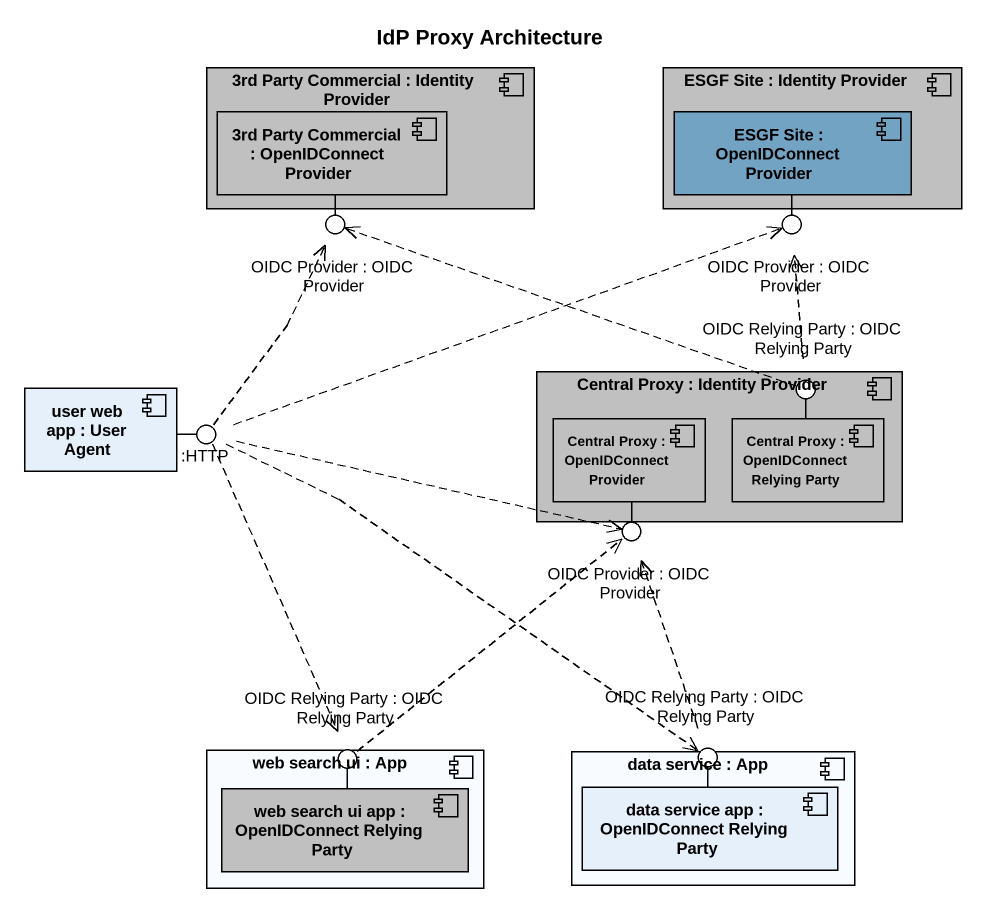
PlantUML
@startuml
title IdP Proxy Architecture
component "3rd Party Commercial : Identity Provider" as c3rd_Party_Commercial #C0C0C0 {
  component "3rd Party Commercial : OpenIDConnect Provider" as c3rd_Party_Commercial_2 #C0C0C0
}
component "ESGF Site : Identity Provider" as ESGF_Site #C0C0C0 {
  component "ESGF Site : OpenIDConnect Provider" as ESGF_Site_2 #72A3C3
}
() "OIDC Provider : OIDC Provider" as OIDC_Provider #C0C0C0
() "OIDC Provider : OIDC Provider" as OIDC_Provider_2 #C0C0C0
component "user web app : User Agent" as user_web_app
component "Central Proxy : Identity Provider" as Central_Proxy #C0C0C0 {
  component "Central Proxy : OpenIDConnect Provider" as Central_Proxy_2 #C0C0C0
  component "Central Proxy : OpenIDConnect Relying Party" as Central_Proxy_3 #C0C0C0
}
() "OIDC Relying Party : OIDC Relying Party" as OIDC_Relying_Party #C0C0C0
() ":HTTP" as HTTP
() "OIDC Provider : OIDC Provider" as OIDC_Provider_3 #C0C0C0
() "OIDC Relying Party : OIDC Relying Party" as OIDC_Relying_Party_2
() "OIDC Relying Party : OIDC Relying Party" as OIDC_Relying_Party_3
component "web search ui : App" as web_search_ui {
  component "web search ui app : OpenIDConnect Relying Party" as web_search_ui_app #C0C0C0
}
component "data service : App" as data_service {
  component "data service app : OpenIDConnect Relying Party" as data_service_app
}
c3rd_Party_Commercial_2 -- OIDC_Provider
ESGF_Site_2 -- OIDC_Provider_2
Central_Proxy_3 -up- OIDC_Relying_Party
user_web_app -right- HTTP
Central_Proxy_2 -- OIDC_Provider_3
web_search_ui_app -up- OIDC_Relying_Party_2
data_service_app -up- OIDC_Relying_Party_3
OIDC_Relying_Party .left.> OIDC_Provider
OIDC_Relying_Party .up.> OIDC_Provider_2
HTTP .up.> OIDC_Provider
HTTP .right.> OIDC_Provider_2
HTTP .right.> OIDC_Provider_3
HTTP ..> OIDC_Relying_Party_2
HTTP ..> OIDC_Relying_Party_3
OIDC_Relying_Party_2 .up.> OIDC_Provider_3
OIDC_Relying_Party_3 .up.> OIDC_Provider_3
@enduml
